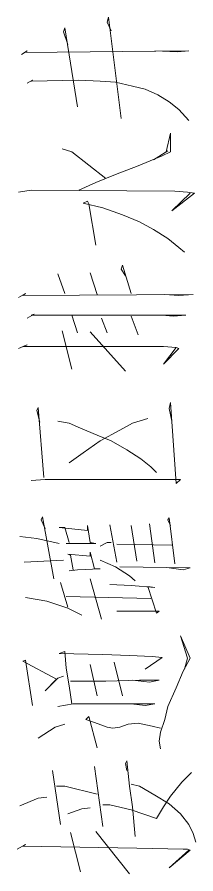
# Model space of a CAD drawing. Header units: millimetres. Extents: x 568 to 57335, y 85 to 28579.
# Drawn here: x 57115.68 to 57122.43, y 28354.36 to 28386.76 of the extents above; entities that cross this region are included whole.
import ezdxf

# ---------------------------------------------------------------- set-up
doc = ezdxf.new("R2010")
doc.units = ezdxf.units.MM

msp = doc.modelspace()

# ---------------------------------------------------------------- linework, layer by layer
at = {"color": 0, "lineweight": 0}
for points in [[(57119.611, 28382.923), (57119.132, 28386.76), (57119.079, 28386.57), (57119.238, 28386.236)], [(57117.962, 28383.371), (57117.483, 28386.349), (57117.43, 28386.198), (57117.59, 28385.719)], [(57115.842, 28385.347), (57116.055, 28385.491), (57115.949, 28385.423), (57122.163, 28385.491), (57121.738, 28385.453), (57120.887, 28385.491)], [(57116.055, 28384.268), (57116.268, 28384.374), (57116.215, 28384.344), (57118.015, 28384.374), (57118.813, 28384.344), (57119.398, 28384.306), (57120.036, 28384.154), (57120.515, 28384.04), (57120.993, 28383.82), (57121.419, 28383.561), (57121.791, 28383.265), (57122.163, 28382.855)], [(57118.015, 28380.211), (57118.653, 28380.507), (57119.398, 28380.803), (57120.249, 28381.138), (57121.153, 28381.51), (57121.472, 28381.662), (57121.472, 28382.368), (57121.312, 28381.662)], [(57117.377, 28381.776), (57117.749, 28381.662), (57119.026, 28380.659)], [(57120.834, 28381.366), (57121.366, 28381.7)], [(57115.736, 28380.135), (57116.215, 28380.211), (57121.632, 28380.173), (57122.11, 28380.135), (57122.376, 28380.097), (57121.525, 28379.428), (57122.217, 28380.097)], [(57118.653, 28378.129), (57118.387, 28379.694), (57118.334, 28379.8), (57118.175, 28379.724), (57118.919, 28379.542), (57119.664, 28379.284), (57120.302, 28379.018), (57120.834, 28378.722), (57121.366, 28378.387), (57121.791, 28378.053), (57122.004, 28377.871)], [(57119.983, 28376.306), (57119.664, 28377.384), (57119.611, 28377.232), (57119.77, 28376.974)], [(57117.483, 28376.306), (57117.217, 28377.05)], [(57118.441, 28377.088), (57118.706, 28376.268)], [(57115.736, 28376.154), (57116.002, 28376.306), (57115.895, 28376.23), (57122.323, 28376.268), (57121.791, 28376.23), (57121.259, 28376.268)], [(57116.055, 28375.379), (57116.321, 28375.523), (57116.215, 28375.485), (57122.057, 28375.485), (57121.578, 28375.447), (57121.153, 28375.485)], [(57117.962, 28374.816), (57117.749, 28375.485)], [(57118.866, 28375.379), (57119.079, 28374.816)], [(57120.249, 28374.74), (57119.983, 28375.447)], [(57117.749, 28373.441), (57117.377, 28374.892)], [(57119.77, 28373.365), (57118.441, 28374.854)], [(57115.736, 28374.224), (57116.055, 28374.368), (57115.895, 28374.3), (57121.206, 28374.3), (57121.685, 28374.262), (57121.791, 28374.224), (57121.206, 28373.631), (57121.685, 28374.262)], [(57116.215, 28369.24), (57116.746, 28369.278), (57121.844, 28369.278), (57121.685, 28369.126), (57121.472, 28372.18), (57121.419, 28371.952), (57121.525, 28371.474)], [(57116.693, 28369.346), (57116.48, 28371.99), (57116.427, 28371.876), (57116.534, 28371.436)], [(57117.217, 28371.474), (57117.643, 28371.398), (57118.068, 28371.208), (57118.706, 28370.949), (57119.238, 28370.729), (57119.823, 28370.395), (57120.355, 28370.06), (57120.727, 28369.757), (57120.94, 28369.536)], [(57117.643, 28369.908), (57118.175, 28370.281), (57118.813, 28370.729), (57119.557, 28371.132), (57120.036, 28371.398), (57120.621, 28371.58)], [(57117.065, 28365.517), (57116.64, 28367.865), (57116.587, 28367.751), (57116.746, 28367.416)], [(57119.451, 28366.148), (57119.185, 28367.561)], [(57120.674, 28367.599), (57120.887, 28366.117)], [(57121.632, 28366.079), (57121.419, 28367.827), (57121.366, 28367.751), (57121.472, 28367.53)], [(57117.536, 28366.854), (57118.653, 28366.854), (57118.441, 28366.892), (57118.334, 28367.53), (57118.334, 28367.341), (57117.271, 28367.454), (57117.483, 28367.454), (57117.643, 28366.892)], [(57120.196, 28366.186), (57119.983, 28367.53)], [(57115.789, 28367.12), (57116.427, 28367.044), (57117.271, 28366.854)], [(57118.813, 28366.748), (57119.079, 28366.892), (57119.238, 28366.892)], [(57119.451, 28366.824), (57121.525, 28366.786)], [(57117.643, 28365.813), (57117.962, 28365.851), (57118.813, 28365.889), (57118.6, 28365.889), (57118.441, 28366.52), (57118.441, 28366.376), (57117.59, 28366.452), (57117.696, 28366.414), (57117.802, 28365.851)], [(57115.949, 28366.148), (57117.43, 28366.224)], [(57118.813, 28366.224), (57119.398, 28365.965), (57119.93, 28365.631), (57120.142, 28365.441)], [(57119.557, 28365.965), (57122.217, 28365.927), (57121.951, 28365.851), (57121.419, 28365.927)], [(57117.59, 28364.438), (57117.324, 28365.373)], [(57118.441, 28365.517), (57118.866, 28363.99)], [(57119.451, 28364.294), (57121.047, 28364.294), (57120.94, 28364.218), (57120.621, 28365.221), (57120.887, 28365.183), (57119.983, 28365.259), (57119.185, 28365.297)], [(57116.002, 28364.811), (57116.8, 28364.666), (57117.59, 28364.4), (57118.121, 28364.142)], [(57117.536, 28364.849), (57120.727, 28364.773)], [(57121.1, 28359.082), (57121.047, 28359.378), (57121.1, 28359.713), (57121.259, 28360.199), (57121.366, 28360.685), (57121.685, 28361.392), (57121.951, 28362.022), (57122.217, 28362.509), (57121.844, 28363.359), (57122.11, 28362.509), (57122.004, 28362.098)], [(57117.749, 28360.791), (57117.643, 28361.468), (57117.536, 28362.136), (57117.483, 28362.767), (57117.271, 28362.691), (57118.919, 28362.653), (57119.93, 28362.615), (57120.781, 28362.577), (57121.153, 28362.546), (57120.515, 28362.098)], [(57116.268, 28360.723), (57116.002, 28362.433), (57115.895, 28362.395), (57117.164, 28361.726), (57116.746, 28361.278), (57117.217, 28361.764), (57117.43, 28361.84)], [(57118.706, 28361.095), (57118.441, 28362.281)], [(57119.664, 28361.095), (57119.345, 28362.357)], [(57117.696, 28361.65), (57119.026, 28361.65), (57120.302, 28361.688), (57120.355, 28361.688), (57121.047, 28361.688), (57120.674, 28361.612), (57120.036, 28361.688)], [(57117.217, 28360.685), (57117.802, 28360.791), (57120.196, 28360.791), (57120.887, 28360.791), (57120.515, 28360.723), (57119.983, 28360.791)], [(57118.706, 28359.12), (57118.387, 28360.313), (57118.281, 28360.199), (57118.6, 28360.085), (57119.079, 28359.903), (57119.292, 28359.865), (57119.557, 28359.903), (57119.877, 28360.017), (57120.249, 28360.055), (57120.781, 28359.941), (57121.1, 28359.865)], [(57116.48, 28359.492), (57117.119, 28359.903), (57117.483, 28360.017)], [(57120.142, 28355.77), (57120.036, 28356.886), (57119.93, 28357.669), (57119.823, 28358.634), (57119.77, 28358.527), (57119.823, 28358.269)], [(57117.324, 28356.218), (57117.012, 28358.269)], [(57118.919, 28356.142), (57118.6, 28358.413)], [(57118.919, 28356.962), (57119.185, 28356.962), (57119.983, 28356.78), (57120.94, 28356.446), (57121.206, 28356.886), (57121.472, 28357.297), (57121.897, 28357.821), (57122.27, 28358.193)], [(57117.164, 28357.669), (57117.483, 28357.669), (57118.706, 28357.373)], [(57119.983, 28357.745), (57120.302, 28357.669), (57120.887, 28357.335), (57121.419, 28357), (57121.844, 28356.628), (57122.163, 28356.218), (57122.323, 28355.883), (57122.429, 28355.549)], [(57115.789, 28356.924), (57116.48, 28357.221), (57116.8, 28357.259)], [(57117.59, 28356.628), (57118.121, 28356.818), (57118.441, 28356.848)], [(57118.068, 28354.432), (57117.696, 28355.921)], [(57119.93, 28354.356), (57118.653, 28355.959)], [(57115.683, 28355.291), (57116.002, 28355.473), (57115.895, 28355.405), (57120.196, 28355.329), (57121.951, 28355.291), (57122.11, 28355.291), (57122.217, 28355.253), (57121.419, 28354.584), (57122.163, 28355.253)]]:
    msp.add_lwpolyline(points, dxfattribs=at)

doc.saveas('drawing.dxf')
